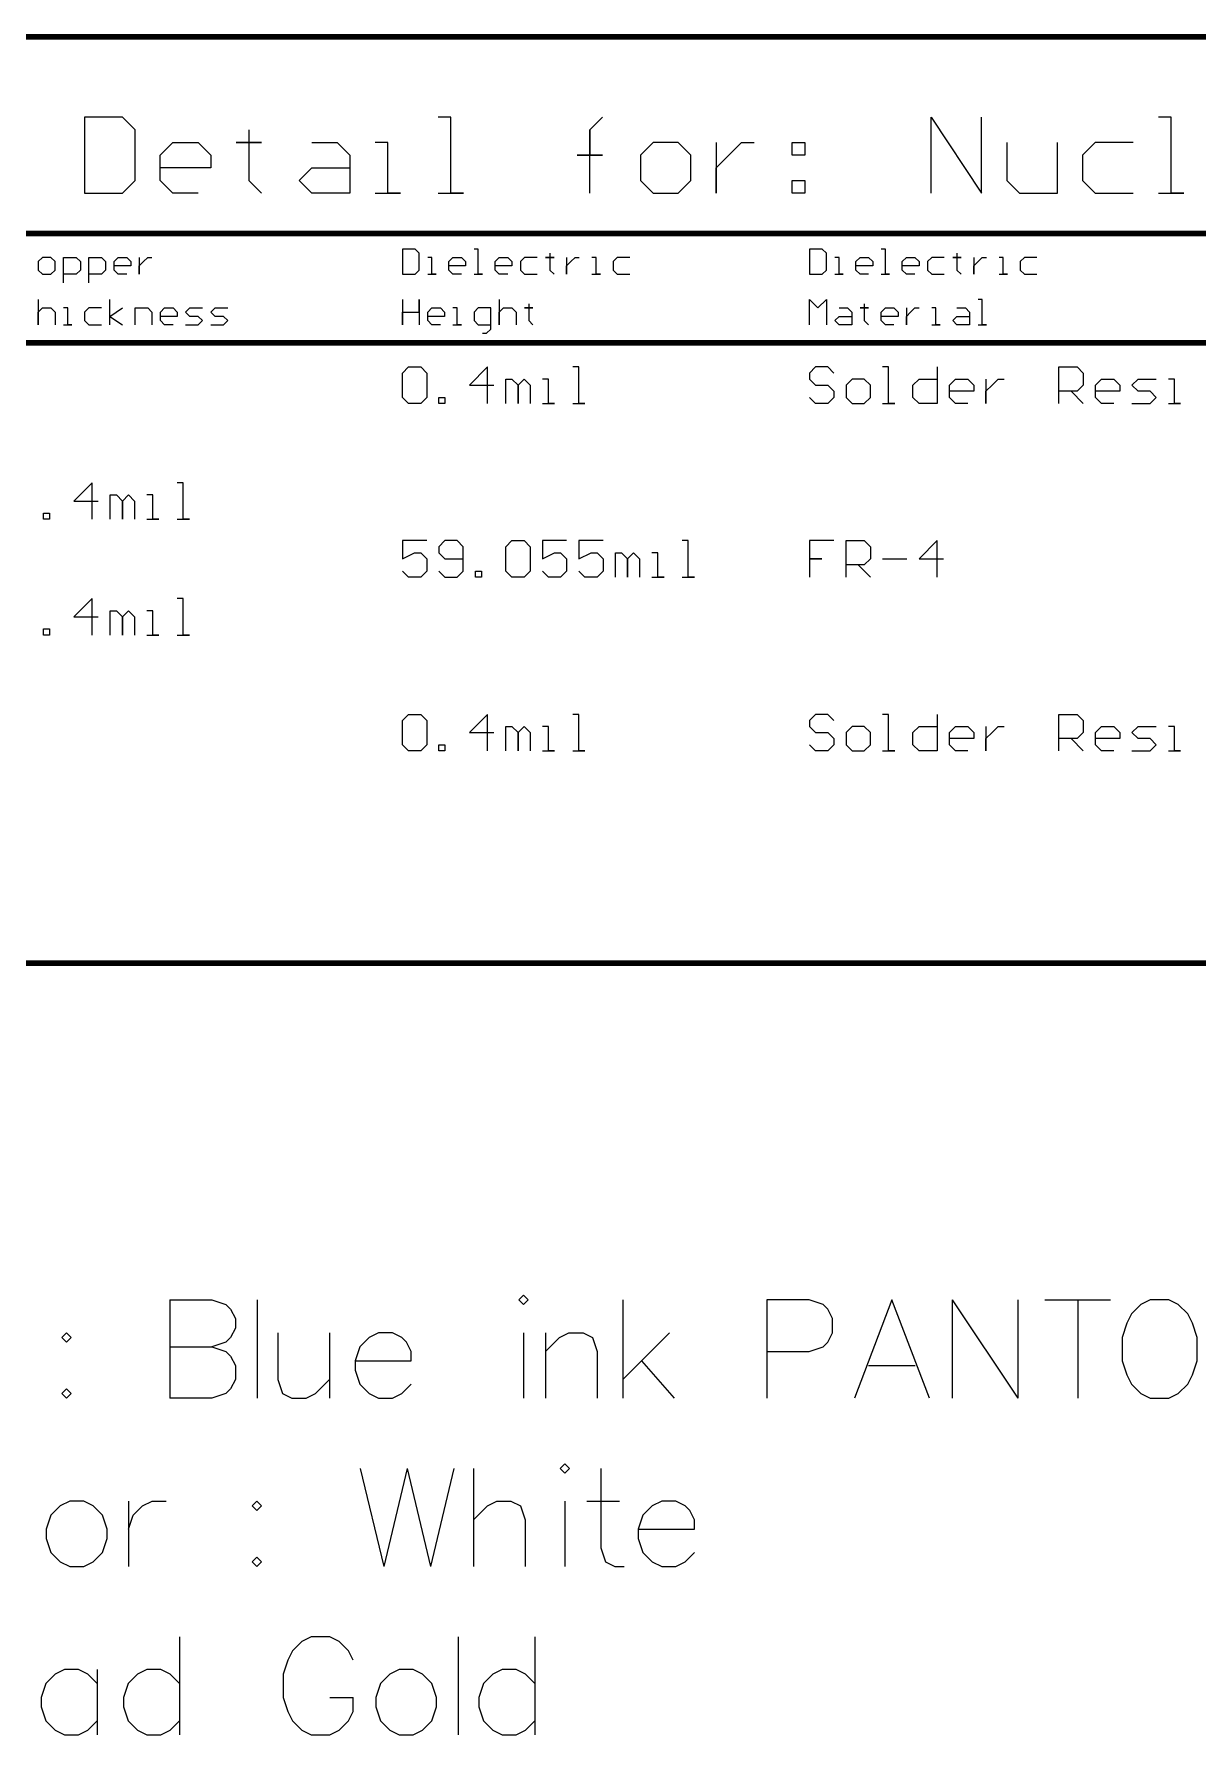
# Model space of a CAD drawing. Header units: millimetres. Extents: x 2.26 to 6.57, y 1.2 to 4.64.
# Drawn here: x 5.721 to 6.135, y 1.433 to 2.039 of the extents above; entities that cross this region are included whole.
import ezdxf

# ---------------------------------------------------------------- set-up
doc = ezdxf.new("R2010")
doc.units = ezdxf.units.MM
doc.header["$MEASUREMENT"] = 0
doc.layers.add('DrillDrawing', color=1, linetype='Continuous')

msp = doc.modelspace()

# ---------------------------------------------------------------- linework, layer by layer
at = {"layer": 'DrillDrawing'}
for p, q in [((5.73864, 2.00949), (5.73864, 1.9825)), ((5.75213, 2.00949), (5.73864, 2.00949)), ((5.75663, 2.00499), (5.75213, 2.00949)), ((5.8691, 2.00949), (5.8646, 2.00949)), ((5.8691, 1.9825), (5.8691, 2.00949)), ((5.91858, 2.00499), (5.92308, 2.00949)), ((6.04004, 1.9825), (6.04004, 2.00949)), ((6.04004, 2.00949), (6.05804, 1.9825)), ((6.05804, 1.9825), (6.05804, 2.00949)), ((6.12551, 2.00949), (6.12102, 2.00949)), ((6.12551, 1.9825), (6.12551, 2.00949)), ((5.75663, 1.987), (5.75663, 2.00499)), ((5.76563, 1.996), (5.77013, 2.00049)), ((5.77013, 2.00049), (5.77913, 2.00049)), ((5.77913, 2.00049), (5.78362, 1.996)), ((5.79712, 2.00049), (5.79262, 2.00049)), ((5.79262, 2.00049), (5.80162, 2.00049)), ((5.79712, 2.00499), (5.79712, 2.00049)), ((5.80162, 2.00049), (5.79712, 2.00049)), ((5.79712, 2.00049), (5.79712, 1.987)), ((5.81961, 2.00049), (5.82861, 2.00049)), ((5.82861, 2.00049), (5.83311, 1.996)), ((5.8466, 2.00049), (5.84211, 2.00049)), ((5.8466, 1.9825), (5.8466, 2.00049)), ((5.91858, 1.9825), (5.91858, 2.00499)), ((5.91858, 2.00499), (5.91858, 1.996)), ((5.91858, 1.996), (5.91858, 2.00499)), ((5.94107, 2.00049), (5.93657, 1.996)), ((5.95007, 2.00049), (5.94107, 2.00049)), ((5.95457, 1.996), (5.95007, 2.00049)), ((5.96357, 2.00049), (5.96357, 1.9825)), ((5.96806, 1.996), (5.97256, 2.00049)), ((5.97256, 2.00049), (5.97706, 2.00049)), ((5.99056, 2.00049), (5.99506, 2.00049)), ((5.99056, 1.996), (5.99056, 2.00049)), ((5.99506, 2.00049), (5.99506, 1.996)), ((6.06703, 2.00049), (6.06703, 1.987)), ((6.08503, 1.9825), (6.08503, 2.00049)), ((6.09852, 2.00049), (6.09402, 1.996)), ((6.11202, 2.00049), (6.09852, 2.00049)), ((5.76563, 1.987), (5.76563, 1.996)), ((5.78362, 1.996), (5.78362, 1.9915)), ((5.83311, 1.996), (5.83311, 1.9825)), ((5.91858, 1.996), (5.91408, 1.996)), ((5.91408, 1.996), (5.92308, 1.996)), ((5.92308, 1.996), (5.91858, 1.996)), ((5.93657, 1.996), (5.93657, 1.987)), ((5.95457, 1.987), (5.95457, 1.996)), ((5.96357, 1.9915), (5.96806, 1.996)), ((5.99506, 1.996), (5.99056, 1.996)), ((6.09402, 1.996), (6.09402, 1.987)), ((5.78362, 1.9915), (5.76563, 1.9915)), ((5.81511, 1.987), (5.81961, 1.9915)), ((5.81961, 1.9915), (5.83311, 1.9915)), ((5.96357, 1.9825), (5.96357, 1.9915)), ((5.73864, 1.9825), (5.75213, 1.9825)), ((5.75213, 1.9825), (5.75663, 1.987)), ((5.77013, 1.9825), (5.76563, 1.987)), ((5.77913, 1.9825), (5.77013, 1.9825)), ((5.79712, 1.987), (5.80162, 1.9825)), ((5.81961, 1.9825), (5.81511, 1.987)), ((5.83311, 1.9825), (5.81961, 1.9825)), ((5.84211, 1.9825), (5.8511, 1.9825)), ((5.8511, 1.9825), (5.8466, 1.9825)), ((5.8646, 1.9825), (5.87359, 1.9825)), ((5.87359, 1.9825), (5.8691, 1.9825)), ((5.93657, 1.987), (5.94107, 1.9825)), ((5.94107, 1.9825), (5.95007, 1.9825)), ((5.95007, 1.9825), (5.95457, 1.987)), ((5.99056, 1.987), (5.99506, 1.987)), ((5.99056, 1.9825), (5.99056, 1.987)), ((5.99506, 1.9825), (5.99056, 1.9825)), ((5.99506, 1.987), (5.99506, 1.9825)), ((6.06703, 1.987), (6.07153, 1.9825)), ((6.07153, 1.9825), (6.08503, 1.9825)), ((6.09402, 1.987), (6.09852, 1.9825)), ((6.09852, 1.9825), (6.11202, 1.9825)), ((6.12102, 1.9825), (6.13001, 1.9825)), ((6.13001, 1.9825), (6.12551, 1.9825)), ((5.72366, 1.95955), (5.72216, 1.95805)), ((5.72216, 1.95805), (5.72216, 1.95505)), ((5.72666, 1.95955), (5.72366, 1.95955)), ((5.72816, 1.95805), (5.72666, 1.95955)), ((5.72816, 1.95505), (5.72816, 1.95805)), ((5.73116, 1.95055), (5.73116, 1.95955)), ((5.73116, 1.95955), (5.73566, 1.95955)), ((5.73566, 1.95955), (5.73716, 1.95805)), ((5.73716, 1.95805), (5.73716, 1.95505)), ((5.74016, 1.95055), (5.74016, 1.95955)), ((5.74016, 1.95955), (5.74466, 1.95955)), ((5.74466, 1.95955), (5.74616, 1.95805)), ((5.74616, 1.95805), (5.74616, 1.95505)), ((5.74915, 1.95805), (5.75065, 1.95955)), ((5.74915, 1.95505), (5.74915, 1.95805)), ((5.75065, 1.95955), (5.75365, 1.95955)), ((5.75365, 1.95955), (5.75515, 1.95805)), ((5.75515, 1.95805), (5.75515, 1.95655)), ((5.75815, 1.95955), (5.75815, 1.95355)), ((5.75815, 1.95655), (5.75965, 1.95805)), ((5.75965, 1.95805), (5.76115, 1.95955)), ((5.76115, 1.95955), (5.76265, 1.95955)), ((5.85183, 1.96255), (5.85183, 1.95355)), ((5.85633, 1.96255), (5.85183, 1.96255)), ((5.85783, 1.96105), (5.85633, 1.96255)), ((5.85783, 1.95505), (5.85783, 1.96105)), ((5.86233, 1.95955), (5.86083, 1.95955)), ((5.86233, 1.95355), (5.86233, 1.95955)), ((5.86833, 1.95805), (5.86983, 1.95955)), ((5.86833, 1.95505), (5.86833, 1.95805)), ((5.86983, 1.95955), (5.87283, 1.95955)), ((5.87283, 1.95955), (5.87432, 1.95805)), ((5.87432, 1.95805), (5.87432, 1.95655)), ((5.87882, 1.96255), (5.87732, 1.96255)), ((5.87882, 1.95355), (5.87882, 1.96255)), ((5.88482, 1.95805), (5.88632, 1.95955)), ((5.88482, 1.95505), (5.88482, 1.95805)), ((5.88632, 1.95955), (5.88932, 1.95955)), ((5.88932, 1.95955), (5.89082, 1.95805)), ((5.89082, 1.95805), (5.89082, 1.95655)), ((5.89532, 1.95955), (5.89382, 1.95805)), ((5.89382, 1.95805), (5.89382, 1.95505)), ((5.89982, 1.95955), (5.89532, 1.95955)), ((5.90432, 1.95955), (5.90282, 1.95955)), ((5.90282, 1.95955), (5.90581, 1.95955)), ((5.90432, 1.96105), (5.90432, 1.95955)), ((5.90581, 1.95955), (5.90432, 1.95955)), ((5.90432, 1.95955), (5.90432, 1.95505)), ((5.91031, 1.95955), (5.91031, 1.95355)), ((5.91031, 1.95655), (5.91181, 1.95805)), ((5.91181, 1.95805), (5.91331, 1.95955)), ((5.91331, 1.95955), (5.91481, 1.95955)), ((5.92081, 1.95955), (5.91931, 1.95955)), ((5.92081, 1.95355), (5.92081, 1.95955)), ((5.92831, 1.95955), (5.92681, 1.95805)), ((5.92681, 1.95805), (5.92681, 1.95505)), ((5.93281, 1.95955), (5.92831, 1.95955)), ((5.9968, 1.96255), (5.9968, 1.95355)), ((6.00129, 1.96255), (5.9968, 1.96255)), ((6.00279, 1.96105), (6.00129, 1.96255)), ((6.00279, 1.95505), (6.00279, 1.96105)), ((6.00729, 1.95955), (6.00579, 1.95955)), ((6.00729, 1.95355), (6.00729, 1.95955)), ((6.01329, 1.95805), (6.01479, 1.95955)), ((6.01329, 1.95505), (6.01329, 1.95805)), ((6.01479, 1.95955), (6.01779, 1.95955)), ((6.01779, 1.95955), (6.01929, 1.95805)), ((6.01929, 1.95805), (6.01929, 1.95655)), ((6.02379, 1.96255), (6.02229, 1.96255)), ((6.02379, 1.95355), (6.02379, 1.96255)), ((6.02979, 1.95805), (6.03128, 1.95955)), ((6.02979, 1.95505), (6.02979, 1.95805)), ((6.03128, 1.95955), (6.03428, 1.95955)), ((6.03428, 1.95955), (6.03578, 1.95805)), ((6.03578, 1.95805), (6.03578, 1.95655)), ((6.04028, 1.95955), (6.03878, 1.95805)), ((6.03878, 1.95805), (6.03878, 1.95505)), ((6.04478, 1.95955), (6.04028, 1.95955)), ((6.04928, 1.95955), (6.04778, 1.95955)), ((6.04778, 1.95955), (6.05078, 1.95955)), ((6.04928, 1.96105), (6.04928, 1.95955)), ((6.05078, 1.95955), (6.04928, 1.95955)), ((6.04928, 1.95955), (6.04928, 1.95505)), ((6.05528, 1.95955), (6.05528, 1.95355)), ((6.05528, 1.95655), (6.05678, 1.95805)), ((6.05678, 1.95805), (6.05828, 1.95955)), ((6.05828, 1.95955), (6.05978, 1.95955)), ((6.06577, 1.95955), (6.06427, 1.95955)), ((6.06577, 1.95355), (6.06577, 1.95955)), ((6.07327, 1.95955), (6.07177, 1.95805)), ((6.07177, 1.95805), (6.07177, 1.95505)), ((6.07777, 1.95955), (6.07327, 1.95955)), ((5.72216, 1.95505), (5.72366, 1.95355)), ((5.72366, 1.95355), (5.72666, 1.95355)), ((5.72666, 1.95355), (5.72816, 1.95505)), ((5.73566, 1.95355), (5.73116, 1.95355)), ((5.73716, 1.95505), (5.73566, 1.95355)), ((5.74466, 1.95355), (5.74016, 1.95355)), ((5.74616, 1.95505), (5.74466, 1.95355)), ((5.75515, 1.95655), (5.74915, 1.95655)), ((5.75065, 1.95355), (5.74915, 1.95505)), ((5.75365, 1.95355), (5.75065, 1.95355)), ((5.75815, 1.95355), (5.75815, 1.95655)), ((5.85183, 1.95355), (5.85633, 1.95355)), ((5.85633, 1.95355), (5.85783, 1.95505)), ((5.86083, 1.95355), (5.86383, 1.95355)), ((5.86383, 1.95355), (5.86233, 1.95355)), ((5.87432, 1.95655), (5.86833, 1.95655)), ((5.86983, 1.95355), (5.86833, 1.95505)), ((5.87283, 1.95355), (5.86983, 1.95355)), ((5.87732, 1.95355), (5.88032, 1.95355)), ((5.88032, 1.95355), (5.87882, 1.95355)), ((5.89082, 1.95655), (5.88482, 1.95655)), ((5.88632, 1.95355), (5.88482, 1.95505)), ((5.88932, 1.95355), (5.88632, 1.95355)), ((5.89382, 1.95505), (5.89532, 1.95355)), ((5.89532, 1.95355), (5.89982, 1.95355)), ((5.90432, 1.95505), (5.90581, 1.95355)), ((5.91031, 1.95355), (5.91031, 1.95655)), ((5.91931, 1.95355), (5.92231, 1.95355)), ((5.92231, 1.95355), (5.92081, 1.95355)), ((5.92681, 1.95505), (5.92831, 1.95355)), ((5.92831, 1.95355), (5.93281, 1.95355)), ((5.9968, 1.95355), (6.00129, 1.95355)), ((6.00129, 1.95355), (6.00279, 1.95505)), ((6.00579, 1.95355), (6.00879, 1.95355)), ((6.00879, 1.95355), (6.00729, 1.95355)), ((6.01929, 1.95655), (6.01329, 1.95655)), ((6.01479, 1.95355), (6.01329, 1.95505)), ((6.01779, 1.95355), (6.01479, 1.95355)), ((6.02229, 1.95355), (6.02529, 1.95355)), ((6.02529, 1.95355), (6.02379, 1.95355)), ((6.03578, 1.95655), (6.02979, 1.95655)), ((6.03128, 1.95355), (6.02979, 1.95505)), ((6.03428, 1.95355), (6.03128, 1.95355)), ((6.03878, 1.95505), (6.04028, 1.95355)), ((6.04028, 1.95355), (6.04478, 1.95355)), ((6.04928, 1.95505), (6.05078, 1.95355)), ((6.05528, 1.95355), (6.05528, 1.95655)), ((6.06427, 1.95355), (6.06727, 1.95355)), ((6.06727, 1.95355), (6.06577, 1.95355)), ((6.07177, 1.95505), (6.07327, 1.95355)), ((6.07327, 1.95355), (6.07777, 1.95355)), ((5.72216, 1.94455), (5.72216, 1.93555)), ((5.72216, 1.94005), (5.72366, 1.94155)), ((5.72216, 1.93555), (5.72216, 1.94005)), ((5.72366, 1.94155), (5.72666, 1.94155)), ((5.72666, 1.94155), (5.72816, 1.94005)), ((5.72816, 1.94005), (5.72816, 1.93555)), ((5.73266, 1.94155), (5.73116, 1.94155)), ((5.73266, 1.93555), (5.73266, 1.94155)), ((5.74016, 1.94155), (5.73866, 1.94005)), ((5.73866, 1.94005), (5.73866, 1.93705)), ((5.74466, 1.94155), (5.74016, 1.94155)), ((5.74766, 1.93555), (5.74766, 1.94455)), ((5.74766, 1.93855), (5.75215, 1.94155)), ((5.75665, 1.93555), (5.75665, 1.94155)), ((5.75665, 1.94155), (5.76115, 1.94155)), ((5.76115, 1.94155), (5.76265, 1.94005)), ((5.76265, 1.94005), (5.76265, 1.93555)), ((5.76565, 1.94005), (5.76715, 1.94155)), ((5.76565, 1.93705), (5.76565, 1.94005)), ((5.76715, 1.94155), (5.77015, 1.94155)), ((5.77015, 1.94155), (5.77165, 1.94005)), ((5.77165, 1.94005), (5.77165, 1.93855)), ((5.77465, 1.94005), (5.77615, 1.94155)), ((5.77615, 1.93855), (5.77465, 1.94005)), ((5.77615, 1.94155), (5.78064, 1.94155)), ((5.78364, 1.94005), (5.78514, 1.94155)), ((5.78514, 1.93855), (5.78364, 1.94005)), ((5.78514, 1.94155), (5.78964, 1.94155)), ((5.85183, 1.94455), (5.85183, 1.93555)), ((5.85183, 1.93555), (5.85183, 1.94005)), ((5.85183, 1.94005), (5.85783, 1.94005)), ((5.85783, 1.94005), (5.85783, 1.94455)), ((5.85783, 1.94455), (5.85783, 1.93555)), ((5.86083, 1.94005), (5.86233, 1.94155)), ((5.86083, 1.93705), (5.86083, 1.94005)), ((5.86233, 1.94155), (5.86533, 1.94155)), ((5.86533, 1.94155), (5.86683, 1.94005)), ((5.86683, 1.94005), (5.86683, 1.93855)), ((5.87133, 1.94155), (5.86983, 1.94155)), ((5.87133, 1.93555), (5.87133, 1.94155)), ((5.87882, 1.94155), (5.87732, 1.94005)), ((5.87732, 1.94005), (5.87732, 1.93705)), ((5.88332, 1.94155), (5.87882, 1.94155)), ((5.88332, 1.93405), (5.88332, 1.94155)), ((5.88632, 1.94455), (5.88632, 1.93555)), ((5.88632, 1.94005), (5.88782, 1.94155)), ((5.88632, 1.93555), (5.88632, 1.94005)), ((5.88782, 1.94155), (5.89082, 1.94155)), ((5.89082, 1.94155), (5.89232, 1.94005)), ((5.89232, 1.94005), (5.89232, 1.93555)), ((5.89682, 1.94155), (5.89532, 1.94155)), ((5.89532, 1.94155), (5.89832, 1.94155)), ((5.89682, 1.94305), (5.89682, 1.94155)), ((5.89832, 1.94155), (5.89682, 1.94155)), ((5.89682, 1.94155), (5.89682, 1.93705)), ((5.9968, 1.93555), (5.9968, 1.94455)), ((5.9968, 1.94455), (5.99979, 1.94155)), ((5.99979, 1.94155), (6.00279, 1.94455)), ((6.00279, 1.94455), (6.00279, 1.93555)), ((6.00729, 1.94155), (6.01029, 1.94155)), ((6.01029, 1.94155), (6.01179, 1.94005)), ((6.01179, 1.94005), (6.01179, 1.93555)), ((6.01629, 1.94155), (6.01479, 1.94155)), ((6.01479, 1.94155), (6.01779, 1.94155)), ((6.01629, 1.94305), (6.01629, 1.94155)), ((6.01779, 1.94155), (6.01629, 1.94155)), ((6.01629, 1.94155), (6.01629, 1.93705)), ((6.02229, 1.94005), (6.02379, 1.94155)), ((6.02229, 1.93705), (6.02229, 1.94005)), ((6.02379, 1.94155), (6.02679, 1.94155)), ((6.02679, 1.94155), (6.02829, 1.94005)), ((6.02829, 1.94005), (6.02829, 1.93855)), ((6.03128, 1.94155), (6.03128, 1.93555)), ((6.03128, 1.93855), (6.03278, 1.94005)), ((6.03278, 1.94005), (6.03428, 1.94155)), ((6.03428, 1.94155), (6.03578, 1.94155)), ((6.04178, 1.94155), (6.04028, 1.94155)), ((6.04178, 1.93555), (6.04178, 1.94155)), ((6.04928, 1.94155), (6.05228, 1.94155)), ((6.05228, 1.94155), (6.05378, 1.94005)), ((6.05378, 1.94005), (6.05378, 1.93555)), ((6.05828, 1.94455), (6.05678, 1.94455)), ((6.05828, 1.93555), (6.05828, 1.94455)), ((5.73116, 1.93555), (5.73416, 1.93555)), ((5.73416, 1.93555), (5.73266, 1.93555)), ((5.73866, 1.93705), (5.74016, 1.93555)), ((5.74016, 1.93555), (5.74466, 1.93555)), ((5.74766, 1.93855), (5.75215, 1.93555)), ((5.77165, 1.93855), (5.76565, 1.93855)), ((5.76715, 1.93555), (5.76565, 1.93705)), ((5.77015, 1.93555), (5.76715, 1.93555)), ((5.77465, 1.93555), (5.77915, 1.93555)), ((5.77915, 1.93855), (5.77615, 1.93855)), ((5.78064, 1.93705), (5.77915, 1.93855)), ((5.77915, 1.93555), (5.78064, 1.93705)), ((5.78364, 1.93555), (5.78814, 1.93555)), ((5.78814, 1.93855), (5.78514, 1.93855)), ((5.78964, 1.93705), (5.78814, 1.93855)), ((5.78814, 1.93555), (5.78964, 1.93705)), ((5.86683, 1.93855), (5.86083, 1.93855)), ((5.86233, 1.93555), (5.86083, 1.93705)), ((5.86533, 1.93555), (5.86233, 1.93555)), ((5.86983, 1.93555), (5.87283, 1.93555)), ((5.87283, 1.93555), (5.87133, 1.93555)), ((5.87732, 1.93705), (5.87882, 1.93555)), ((5.87882, 1.93555), (5.88332, 1.93555)), ((5.88182, 1.93255), (5.88332, 1.93405)), ((5.89682, 1.93705), (5.89832, 1.93555)), ((6.00579, 1.93705), (6.00729, 1.93855)), ((6.00729, 1.93555), (6.00579, 1.93705)), ((6.00729, 1.93855), (6.01179, 1.93855)), ((6.01179, 1.93555), (6.00729, 1.93555)), ((6.01629, 1.93705), (6.01779, 1.93555)), ((6.02829, 1.93855), (6.02229, 1.93855)), ((6.02379, 1.93555), (6.02229, 1.93705)), ((6.02679, 1.93555), (6.02379, 1.93555)), ((6.03128, 1.93555), (6.03128, 1.93855)), ((6.04028, 1.93555), (6.04328, 1.93555)), ((6.04328, 1.93555), (6.04178, 1.93555)), ((6.04778, 1.93705), (6.04928, 1.93855)), ((6.04928, 1.93555), (6.04778, 1.93705)), ((6.04928, 1.93855), (6.05378, 1.93855)), ((6.05378, 1.93555), (6.04928, 1.93555)), ((6.05678, 1.93555), (6.05978, 1.93555)), ((6.05978, 1.93555), (6.05828, 1.93555)), ((5.88032, 1.93255), (5.88182, 1.93255)), ((5.85183, 1.91835), (5.854, 1.92052)), ((5.85183, 1.90969), (5.85183, 1.91835)), ((5.854, 1.92052), (5.85833, 1.92052)), ((5.85833, 1.92052), (5.8605, 1.91835)), ((5.8605, 1.91835), (5.8605, 1.90969)), ((5.88216, 1.92052), (5.87566, 1.91402)), ((5.88216, 1.90752), (5.88216, 1.92052)), ((5.88865, 1.90752), (5.88865, 1.91619)), ((5.88865, 1.91619), (5.89082, 1.91619)), ((5.89082, 1.91619), (5.89299, 1.91402)), ((5.89299, 1.91402), (5.89515, 1.91619)), ((5.89515, 1.91619), (5.89732, 1.91402)), ((5.90382, 1.91619), (5.90165, 1.91619)), ((5.90382, 1.90752), (5.90382, 1.91619)), ((5.91465, 1.92052), (5.91248, 1.92052)), ((5.91465, 1.90752), (5.91465, 1.92052)), ((5.99896, 1.92052), (5.9968, 1.91835)), ((5.9968, 1.91835), (5.9968, 1.91619)), ((5.9968, 1.91619), (5.99896, 1.91402)), ((6.00329, 1.92052), (5.99896, 1.92052)), ((6.00546, 1.91835), (6.00329, 1.92052)), ((6.01196, 1.91619), (6.00979, 1.91402)), ((6.01629, 1.91619), (6.01196, 1.91619)), ((6.01846, 1.91402), (6.01629, 1.91619)), ((6.02495, 1.92052), (6.02279, 1.92052)), ((6.02495, 1.90752), (6.02495, 1.92052)), ((6.03362, 1.91402), (6.03578, 1.91619)), ((6.03578, 1.91619), (6.04228, 1.91619)), ((6.04228, 1.92052), (6.04228, 1.90752)), ((6.04661, 1.91402), (6.04878, 1.91619)), ((6.04878, 1.91619), (6.05311, 1.91619)), ((6.05311, 1.91619), (6.05528, 1.91402)), ((6.05961, 1.91619), (6.05961, 1.90752)), ((6.06177, 1.91402), (6.06394, 1.91619)), ((6.06394, 1.91619), (6.06611, 1.91619)), ((6.0856, 1.90752), (6.0856, 1.92052)), ((6.0856, 1.92052), (6.0921, 1.92052)), ((6.0921, 1.92052), (6.09426, 1.91835)), ((6.09426, 1.91835), (6.09426, 1.91402)), ((6.0986, 1.91402), (6.10076, 1.91619)), ((6.10076, 1.91619), (6.10509, 1.91619)), ((6.10509, 1.91619), (6.10726, 1.91402)), ((6.11159, 1.91402), (6.11376, 1.91619)), ((6.11376, 1.91619), (6.12026, 1.91619)), ((6.12675, 1.91619), (6.12459, 1.91619)), ((6.12675, 1.90752), (6.12675, 1.91619)), ((5.854, 1.90752), (5.85183, 1.90969)), ((5.8605, 1.90969), (5.85833, 1.90752)), ((5.86483, 1.90752), (5.86483, 1.90969)), ((5.86483, 1.90969), (5.86699, 1.90969)), ((5.86699, 1.90969), (5.86699, 1.90752)), ((5.87566, 1.91402), (5.88432, 1.91402)), ((5.89299, 1.91402), (5.89299, 1.90752)), ((5.89299, 1.90752), (5.89299, 1.91402)), ((5.89732, 1.91402), (5.89732, 1.90752)), ((5.99896, 1.90752), (5.9968, 1.90969)), ((5.99896, 1.91402), (6.00329, 1.91402)), ((6.00329, 1.91402), (6.00546, 1.91186)), ((6.00546, 1.90969), (6.00329, 1.90752)), ((6.00546, 1.91186), (6.00546, 1.90969)), ((6.00979, 1.91402), (6.00979, 1.90969)), ((6.00979, 1.90969), (6.01196, 1.90752)), ((6.01629, 1.90752), (6.01846, 1.90969)), ((6.01846, 1.90969), (6.01846, 1.91402)), ((6.03362, 1.90969), (6.03362, 1.91402)), ((6.03578, 1.90752), (6.03362, 1.90969)), ((6.04661, 1.90969), (6.04661, 1.91402)), ((6.05528, 1.91186), (6.04661, 1.91186)), ((6.04878, 1.90752), (6.04661, 1.90969)), ((6.05528, 1.91402), (6.05528, 1.91186)), ((6.05961, 1.91186), (6.06177, 1.91402)), ((6.05961, 1.90752), (6.05961, 1.91186)), ((6.0921, 1.91186), (6.0856, 1.91186)), ((6.08993, 1.91186), (6.09426, 1.90752)), ((6.09426, 1.91402), (6.0921, 1.91186)), ((6.0986, 1.90969), (6.0986, 1.91402)), ((6.10726, 1.91186), (6.0986, 1.91186)), ((6.10076, 1.90752), (6.0986, 1.90969)), ((6.10726, 1.91402), (6.10726, 1.91186)), ((6.11376, 1.91186), (6.11159, 1.91402)), ((6.11809, 1.91186), (6.11376, 1.91186)), ((6.12026, 1.90969), (6.11809, 1.91186)), ((6.11809, 1.90752), (6.12026, 1.90969)), ((5.85833, 1.90752), (5.854, 1.90752)), ((5.86699, 1.90752), (5.86483, 1.90752)), ((5.90165, 1.90752), (5.90598, 1.90752)), ((5.90598, 1.90752), (5.90382, 1.90752)), ((5.91248, 1.90752), (5.91681, 1.90752)), ((5.91681, 1.90752), (5.91465, 1.90752)), ((6.00329, 1.90752), (5.99896, 1.90752)), ((6.01196, 1.90752), (6.01629, 1.90752)), ((6.02279, 1.90752), (6.02712, 1.90752)), ((6.02712, 1.90752), (6.02495, 1.90752)), ((6.04228, 1.90752), (6.03578, 1.90752)), ((6.05311, 1.90752), (6.04878, 1.90752)), ((6.10509, 1.90752), (6.10076, 1.90752)), ((6.11159, 1.90752), (6.11809, 1.90752)), ((6.12459, 1.90752), (6.12892, 1.90752)), ((6.12892, 1.90752), (6.12675, 1.90752)), ((5.74132, 1.87927), (5.73483, 1.87277)), ((5.74132, 1.86627), (5.74132, 1.87927)), ((5.77381, 1.87927), (5.77165, 1.87927)), ((5.77381, 1.86627), (5.77381, 1.87927)), ((5.73483, 1.87277), (5.74349, 1.87277)), ((5.74782, 1.86627), (5.74782, 1.87494)), ((5.74782, 1.87494), (5.74999, 1.87494)), ((5.74999, 1.87494), (5.75215, 1.87277)), ((5.75215, 1.87277), (5.75432, 1.87494)), ((5.75215, 1.87277), (5.75215, 1.86627)), ((5.75215, 1.86627), (5.75215, 1.87277)), ((5.75432, 1.87494), (5.75649, 1.87277)), ((5.75649, 1.87277), (5.75649, 1.86627)), ((5.76298, 1.87494), (5.76082, 1.87494)), ((5.76298, 1.86627), (5.76298, 1.87494)), ((5.724, 1.86627), (5.724, 1.86844)), ((5.724, 1.86844), (5.72616, 1.86844)), ((5.72616, 1.86844), (5.72616, 1.86627)), ((5.72616, 1.86627), (5.724, 1.86627)), ((5.76082, 1.86627), (5.76515, 1.86627)), ((5.76515, 1.86627), (5.76298, 1.86627)), ((5.77165, 1.86627), (5.77598, 1.86627)), ((5.77598, 1.86627), (5.77381, 1.86627)), ((5.8605, 1.85865), (5.85183, 1.85865)), ((5.85183, 1.85865), (5.85183, 1.85215)), ((5.86699, 1.85865), (5.86483, 1.85648)), ((5.86483, 1.85648), (5.86483, 1.85431)), ((5.87133, 1.85865), (5.86699, 1.85865)), ((5.87349, 1.85648), (5.87133, 1.85865)), ((5.87349, 1.84782), (5.87349, 1.85648)), ((5.88865, 1.85648), (5.89082, 1.85865)), ((5.88865, 1.84782), (5.88865, 1.85648)), ((5.89082, 1.85865), (5.89515, 1.85865)), ((5.89515, 1.85865), (5.89732, 1.85648)), ((5.89732, 1.85648), (5.89732, 1.84782)), ((5.91031, 1.85865), (5.90165, 1.85865)), ((5.90165, 1.85865), (5.90165, 1.85215)), ((5.92331, 1.85865), (5.91465, 1.85865)), ((5.91465, 1.85865), (5.91465, 1.85215)), ((5.95363, 1.85865), (5.95147, 1.85865)), ((5.95363, 1.84565), (5.95363, 1.85865)), ((6.00546, 1.85865), (5.9968, 1.85865)), ((5.9968, 1.85865), (5.9968, 1.85215)), ((6.00979, 1.84565), (6.00979, 1.85865)), ((6.00979, 1.85865), (6.01629, 1.85865)), ((6.01629, 1.85865), (6.01846, 1.85648)), ((6.01846, 1.85648), (6.01846, 1.85215)), ((6.04228, 1.85865), (6.03578, 1.85215)), ((6.04228, 1.84565), (6.04228, 1.85865)), ((5.85183, 1.85215), (5.85616, 1.85431)), ((5.85616, 1.85431), (5.85833, 1.85431)), ((5.85833, 1.85431), (5.8605, 1.85215)), ((5.8605, 1.85215), (5.8605, 1.84782)), ((5.86483, 1.85431), (5.86699, 1.85215)), ((5.86699, 1.85215), (5.87349, 1.85215)), ((5.90165, 1.85215), (5.90598, 1.85431)), ((5.90598, 1.85431), (5.90815, 1.85431)), ((5.90815, 1.85431), (5.91031, 1.85215)), ((5.91031, 1.85215), (5.91031, 1.84782)), ((5.91465, 1.85215), (5.91898, 1.85431)), ((5.91898, 1.85431), (5.92114, 1.85431)), ((5.92114, 1.85431), (5.92331, 1.85215)), ((5.92331, 1.85215), (5.92331, 1.84782)), ((5.92764, 1.84565), (5.92764, 1.85431)), ((5.92764, 1.85431), (5.92981, 1.85431)), ((5.92981, 1.85431), (5.93197, 1.85215)), ((5.93197, 1.85215), (5.93414, 1.85431)), ((5.93197, 1.85215), (5.93197, 1.84565)), ((5.93197, 1.84565), (5.93197, 1.85215)), ((5.93414, 1.85431), (5.9363, 1.85215)), ((5.9363, 1.85215), (5.9363, 1.84565)), ((5.9428, 1.85431), (5.94064, 1.85431)), ((5.9428, 1.84565), (5.9428, 1.85431)), ((5.9968, 1.85215), (6.00113, 1.85215)), ((6.00113, 1.85215), (5.9968, 1.85215)), ((5.9968, 1.85215), (5.9968, 1.84565)), ((6.01629, 1.84998), (6.00979, 1.84998)), ((6.01412, 1.84998), (6.01846, 1.84565)), ((6.01846, 1.85215), (6.01629, 1.84998)), ((6.02279, 1.85215), (6.03145, 1.85215)), ((6.03578, 1.85215), (6.04445, 1.85215)), ((5.854, 1.84565), (5.85183, 1.84782)), ((5.85833, 1.84565), (5.854, 1.84565)), ((5.8605, 1.84782), (5.85833, 1.84565)), ((5.86483, 1.84782), (5.86699, 1.84565)), ((5.86699, 1.84565), (5.87133, 1.84565)), ((5.87133, 1.84565), (5.87349, 1.84782)), ((5.87782, 1.84565), (5.87782, 1.84782)), ((5.87782, 1.84782), (5.87999, 1.84782)), ((5.87999, 1.84565), (5.87782, 1.84565)), ((5.87999, 1.84782), (5.87999, 1.84565)), ((5.89082, 1.84565), (5.88865, 1.84782)), ((5.89515, 1.84565), (5.89082, 1.84565)), ((5.89732, 1.84782), (5.89515, 1.84565)), ((5.90382, 1.84565), (5.90165, 1.84782)), ((5.90815, 1.84565), (5.90382, 1.84565)), ((5.91031, 1.84782), (5.90815, 1.84565)), ((5.91681, 1.84565), (5.91465, 1.84782)), ((5.92114, 1.84565), (5.91681, 1.84565)), ((5.92331, 1.84782), (5.92114, 1.84565)), ((5.94064, 1.84565), (5.94497, 1.84565)), ((5.94497, 1.84565), (5.9428, 1.84565)), ((5.95147, 1.84565), (5.9558, 1.84565)), ((5.9558, 1.84565), (5.95363, 1.84565)), ((5.74132, 1.83802), (5.73483, 1.83152)), ((5.74132, 1.82502), (5.74132, 1.83802)), ((5.77381, 1.83802), (5.77165, 1.83802)), ((5.77381, 1.82502), (5.77381, 1.83802)), ((5.73483, 1.83152), (5.74349, 1.83152)), ((5.74782, 1.82502), (5.74782, 1.83369)), ((5.74782, 1.83369), (5.74999, 1.83369)), ((5.74999, 1.83369), (5.75215, 1.83152)), ((5.75215, 1.83152), (5.75432, 1.83369)), ((5.75215, 1.83152), (5.75215, 1.82502)), ((5.75215, 1.82502), (5.75215, 1.83152)), ((5.75432, 1.83369), (5.75649, 1.83152)), ((5.75649, 1.83152), (5.75649, 1.82502)), ((5.76298, 1.83369), (5.76082, 1.83369)), ((5.76298, 1.82502), (5.76298, 1.83369)), ((5.724, 1.82502), (5.724, 1.82719)), ((5.724, 1.82719), (5.72616, 1.82719)), ((5.72616, 1.82502), (5.724, 1.82502)), ((5.72616, 1.82719), (5.72616, 1.82502)), ((5.76082, 1.82502), (5.76515, 1.82502)), ((5.76515, 1.82502), (5.76298, 1.82502)), ((5.77165, 1.82502), (5.77598, 1.82502)), ((5.77598, 1.82502), (5.77381, 1.82502)), ((5.85183, 1.7946), (5.854, 1.79677)), ((5.85183, 1.78594), (5.85183, 1.7946)), ((5.854, 1.79677), (5.85833, 1.79677)), ((5.85833, 1.79677), (5.8605, 1.7946)), ((5.8605, 1.7946), (5.8605, 1.78594)), ((5.88216, 1.79677), (5.87566, 1.79027)), ((5.88216, 1.78377), (5.88216, 1.79677)), ((5.91465, 1.79677), (5.91248, 1.79677)), ((5.91465, 1.78377), (5.91465, 1.79677)), ((5.99896, 1.79677), (5.9968, 1.7946)), ((5.9968, 1.7946), (5.9968, 1.79244)), ((6.00329, 1.79677), (5.99896, 1.79677)), ((6.00546, 1.7946), (6.00329, 1.79677)), ((6.02495, 1.79677), (6.02279, 1.79677)), ((6.02495, 1.78377), (6.02495, 1.79677)), ((6.04228, 1.79677), (6.04228, 1.78377)), ((6.0856, 1.78377), (6.0856, 1.79677)), ((6.0856, 1.79677), (6.0921, 1.79677)), ((6.0921, 1.79677), (6.09426, 1.7946)), ((6.09426, 1.7946), (6.09426, 1.79027)), ((5.87566, 1.79027), (5.88432, 1.79027)), ((5.88865, 1.78377), (5.88865, 1.79244)), ((5.88865, 1.79244), (5.89082, 1.79244)), ((5.89082, 1.79244), (5.89299, 1.79027)), ((5.89299, 1.79027), (5.89515, 1.79244)), ((5.89299, 1.79027), (5.89299, 1.78377)), ((5.89299, 1.78377), (5.89299, 1.79027)), ((5.89515, 1.79244), (5.89732, 1.79027)), ((5.89732, 1.79027), (5.89732, 1.78377)), ((5.90382, 1.79244), (5.90165, 1.79244)), ((5.90382, 1.78377), (5.90382, 1.79244)), ((5.9968, 1.79244), (5.99896, 1.79027)), ((5.99896, 1.79027), (6.00329, 1.79027)), ((6.00329, 1.79027), (6.00546, 1.78811)), ((6.00546, 1.78811), (6.00546, 1.78594)), ((6.01196, 1.79244), (6.00979, 1.79027)), ((6.00979, 1.79027), (6.00979, 1.78594)), ((6.01629, 1.79244), (6.01196, 1.79244)), ((6.01846, 1.79027), (6.01629, 1.79244)), ((6.01846, 1.78594), (6.01846, 1.79027)), ((6.03362, 1.79027), (6.03578, 1.79244)), ((6.03362, 1.78594), (6.03362, 1.79027)), ((6.03578, 1.79244), (6.04228, 1.79244)), ((6.04661, 1.79027), (6.04878, 1.79244)), ((6.04661, 1.78594), (6.04661, 1.79027)), ((6.05528, 1.78811), (6.04661, 1.78811)), ((6.04878, 1.79244), (6.05311, 1.79244)), ((6.05311, 1.79244), (6.05528, 1.79027)), ((6.05528, 1.79027), (6.05528, 1.78811)), ((6.05961, 1.79244), (6.05961, 1.78377)), ((6.05961, 1.78811), (6.06177, 1.79027)), ((6.05961, 1.78377), (6.05961, 1.78811)), ((6.06177, 1.79027), (6.06394, 1.79244)), ((6.06394, 1.79244), (6.06611, 1.79244)), ((6.0921, 1.78811), (6.0856, 1.78811)), ((6.08993, 1.78811), (6.09426, 1.78377)), ((6.09426, 1.79027), (6.0921, 1.78811)), ((6.0986, 1.79027), (6.10076, 1.79244)), ((6.0986, 1.78594), (6.0986, 1.79027)), ((6.10726, 1.78811), (6.0986, 1.78811)), ((6.10076, 1.79244), (6.10509, 1.79244)), ((6.10509, 1.79244), (6.10726, 1.79027)), ((6.10726, 1.79027), (6.10726, 1.78811)), ((6.11159, 1.79027), (6.11376, 1.79244)), ((6.11376, 1.78811), (6.11159, 1.79027)), ((6.11376, 1.79244), (6.12026, 1.79244)), ((6.11809, 1.78811), (6.11376, 1.78811)), ((6.12026, 1.78594), (6.11809, 1.78811)), ((6.12675, 1.79244), (6.12459, 1.79244)), ((6.12675, 1.78377), (6.12675, 1.79244)), ((5.854, 1.78377), (5.85183, 1.78594)), ((5.85833, 1.78377), (5.854, 1.78377)), ((5.8605, 1.78594), (5.85833, 1.78377)), ((5.86483, 1.78377), (5.86483, 1.78594)), ((5.86483, 1.78594), (5.86699, 1.78594)), ((5.86699, 1.78377), (5.86483, 1.78377)), ((5.86699, 1.78594), (5.86699, 1.78377)), ((5.90165, 1.78377), (5.90598, 1.78377)), ((5.90598, 1.78377), (5.90382, 1.78377)), ((5.91248, 1.78377), (5.91681, 1.78377)), ((5.91681, 1.78377), (5.91465, 1.78377)), ((5.99896, 1.78377), (5.9968, 1.78594)), ((6.00329, 1.78377), (5.99896, 1.78377)), ((6.00546, 1.78594), (6.00329, 1.78377)), ((6.00979, 1.78594), (6.01196, 1.78377)), ((6.01196, 1.78377), (6.01629, 1.78377)), ((6.01629, 1.78377), (6.01846, 1.78594)), ((6.02279, 1.78377), (6.02712, 1.78377)), ((6.02712, 1.78377), (6.02495, 1.78377)), ((6.03578, 1.78377), (6.03362, 1.78594)), ((6.04228, 1.78377), (6.03578, 1.78377)), ((6.04878, 1.78377), (6.04661, 1.78594)), ((6.05311, 1.78377), (6.04878, 1.78377)), ((6.10076, 1.78377), (6.0986, 1.78594)), ((6.10509, 1.78377), (6.10076, 1.78377)), ((6.11159, 1.78377), (6.11809, 1.78377)), ((6.11809, 1.78377), (6.12026, 1.78594)), ((6.12459, 1.78377), (6.12892, 1.78377)), ((6.12892, 1.78377), (6.12675, 1.78377)), ((5.76901, 1.58814), (5.76901, 1.55315)), ((5.76901, 1.58814), (5.78401, 1.58814)), ((5.78401, 1.58814), (5.789, 1.58648)), ((5.80017, 1.58814), (5.80017, 1.55315)), ((5.89498, 1.58981), (5.89332, 1.58814)), ((5.89332, 1.58814), (5.89498, 1.58648)), ((5.89665, 1.58814), (5.89498, 1.58981)), ((5.89498, 1.58648), (5.89665, 1.58814)), ((5.93031, 1.58814), (5.93031, 1.55315)), ((5.99663, 1.58814), (5.98163, 1.58814)), ((5.98163, 1.58814), (5.98163, 1.55315)), ((6.00163, 1.58648), (5.99663, 1.58814)), ((6.02612, 1.58814), (6.01279, 1.55315)), ((6.03945, 1.55315), (6.02612, 1.58814)), ((6.04762, 1.58814), (6.04762, 1.55315)), ((6.04762, 1.58814), (6.07094, 1.55315)), ((6.07094, 1.58814), (6.07094, 1.55315)), ((6.08061, 1.58814), (6.10394, 1.58814)), ((6.09227, 1.58814), (6.09227, 1.55315)), ((6.1181, 1.58814), (6.11477, 1.58648)), ((6.12477, 1.58814), (6.1181, 1.58814)), ((6.1281, 1.58648), (6.12477, 1.58814)), ((5.789, 1.58648), (5.79067, 1.58481)), ((5.79067, 1.58481), (5.79234, 1.58148)), ((6.00329, 1.58481), (6.00163, 1.58648)), ((6.00496, 1.58148), (6.00329, 1.58481)), ((6.11144, 1.58314), (6.10977, 1.57981)), ((6.11477, 1.58648), (6.11144, 1.58314)), ((6.13143, 1.58314), (6.1281, 1.58648)), ((6.1331, 1.57981), (6.13143, 1.58314)), ((5.73218, 1.57648), (5.73052, 1.57481)), ((5.73385, 1.57481), (5.73218, 1.57648)), ((5.79234, 1.57814), (5.79067, 1.57481)), ((5.79234, 1.58148), (5.79234, 1.57814)), ((5.8075, 1.57648), (5.8075, 1.55981)), ((5.82583, 1.57648), (5.82583, 1.55315)), ((5.84333, 1.57648), (5.83999, 1.57481)), ((5.84833, 1.57648), (5.84333, 1.57648)), ((5.85166, 1.57481), (5.84833, 1.57648)), ((5.89498, 1.57648), (5.89498, 1.55315)), ((5.90281, 1.57648), (5.90281, 1.55315)), ((5.90781, 1.57481), (5.91114, 1.57648)), ((5.91114, 1.57648), (5.91614, 1.57648)), ((5.91614, 1.57648), (5.91948, 1.57481)), ((5.94697, 1.57648), (5.93031, 1.55981)), ((6.00329, 1.57315), (6.00496, 1.57648)), ((6.00496, 1.57648), (6.00496, 1.58148)), ((6.10977, 1.57981), (6.1081, 1.57481)), ((6.13476, 1.57481), (6.1331, 1.57981)), ((5.73052, 1.57481), (5.73218, 1.57315)), ((5.73218, 1.57315), (5.73385, 1.57481)), ((5.76901, 1.57148), (5.78401, 1.57148)), ((5.789, 1.57315), (5.78401, 1.57148)), ((5.78401, 1.57148), (5.789, 1.56981)), ((5.79067, 1.57481), (5.789, 1.57315)), ((5.789, 1.56981), (5.79067, 1.56815)), ((5.83666, 1.57148), (5.83499, 1.56648)), ((5.83999, 1.57481), (5.83666, 1.57148)), ((5.85332, 1.57315), (5.85166, 1.57481)), ((5.85499, 1.56981), (5.85332, 1.57315)), ((5.85499, 1.56648), (5.85499, 1.56981)), ((5.90281, 1.56981), (5.90781, 1.57481)), ((5.91948, 1.57481), (5.92114, 1.56981)), ((5.92114, 1.56981), (5.92114, 1.55315)), ((5.98163, 1.56981), (5.99663, 1.56981)), ((5.99663, 1.56981), (6.00163, 1.57148)), ((6.00163, 1.57148), (6.00329, 1.57315)), ((6.1081, 1.57481), (6.1081, 1.56648)), ((6.13476, 1.56648), (6.13476, 1.57481)), ((5.79067, 1.56815), (5.79234, 1.56481)), ((5.79234, 1.56481), (5.79234, 1.55981)), ((5.83499, 1.56648), (5.85499, 1.56648)), ((5.83499, 1.56648), (5.83499, 1.56315)), ((5.93697, 1.56648), (5.94864, 1.55315)), ((6.01779, 1.56481), (6.03445, 1.56481)), ((6.1081, 1.56648), (6.10977, 1.56148)), ((6.1331, 1.56148), (6.13476, 1.56648)), ((5.79234, 1.55981), (5.79067, 1.55648)), ((5.8075, 1.55981), (5.80917, 1.55482)), ((5.82083, 1.55482), (5.82583, 1.55981)), ((5.83499, 1.56315), (5.83666, 1.55815)), ((5.83666, 1.55815), (5.83999, 1.55482)), ((5.85166, 1.55482), (5.85499, 1.55815)), ((6.10977, 1.56148), (6.11144, 1.55815)), ((6.11144, 1.55815), (6.11477, 1.55482)), ((6.1281, 1.55482), (6.13143, 1.55815)), ((6.13143, 1.55815), (6.1331, 1.56148)), ((5.73218, 1.55648), (5.73052, 1.55482)), ((5.73052, 1.55482), (5.73218, 1.55315)), ((5.73385, 1.55482), (5.73218, 1.55648)), ((5.73218, 1.55315), (5.73385, 1.55482)), ((5.78401, 1.55315), (5.76901, 1.55315)), ((5.789, 1.55482), (5.78401, 1.55315)), ((5.79067, 1.55648), (5.789, 1.55482)), ((5.80917, 1.55482), (5.8125, 1.55315)), ((5.8125, 1.55315), (5.8175, 1.55315)), ((5.8175, 1.55315), (5.82083, 1.55482)), ((5.83999, 1.55482), (5.84333, 1.55315)), ((5.84333, 1.55315), (5.84833, 1.55315)), ((5.84833, 1.55315), (5.85166, 1.55482)), ((6.11477, 1.55482), (6.1181, 1.55315)), ((6.1181, 1.55315), (6.12477, 1.55315)), ((6.12477, 1.55315), (6.1281, 1.55482)), ((5.83683, 1.52814), (5.84516, 1.49315)), ((5.85349, 1.52814), (5.84516, 1.49315)), ((5.85349, 1.52814), (5.86182, 1.49315)), ((5.87015, 1.52814), (5.86182, 1.49315)), ((5.87715, 1.52814), (5.87715, 1.49315)), ((5.90965, 1.52981), (5.90798, 1.52814)), ((5.90798, 1.52814), (5.90965, 1.52648)), ((5.91131, 1.52814), (5.90965, 1.52981)), ((5.90965, 1.52648), (5.91131, 1.52814)), ((5.92248, 1.52814), (5.92248, 1.49981)), ((5.73335, 1.51648), (5.73002, 1.51481)), ((5.73835, 1.51648), (5.73335, 1.51648)), ((5.74168, 1.51481), (5.73835, 1.51648)), ((5.75435, 1.51648), (5.75435, 1.49315)), ((5.75934, 1.51481), (5.76268, 1.51648)), ((5.76268, 1.51648), (5.76768, 1.51648)), ((5.8, 1.51648), (5.79834, 1.51481)), ((5.80167, 1.51481), (5.8, 1.51648)), ((5.88215, 1.51481), (5.88548, 1.51648)), ((5.88548, 1.51648), (5.89048, 1.51648)), ((5.89048, 1.51648), (5.89382, 1.51481)), ((5.90965, 1.51648), (5.90965, 1.49315)), ((5.91748, 1.51648), (5.92914, 1.51648)), ((5.94414, 1.51648), (5.94081, 1.51481)), ((5.94914, 1.51648), (5.94414, 1.51648)), ((5.95247, 1.51481), (5.94914, 1.51648)), ((5.72668, 1.51148), (5.72502, 1.50648)), ((5.73002, 1.51481), (5.72668, 1.51148)), ((5.74501, 1.51148), (5.74168, 1.51481)), ((5.74668, 1.50648), (5.74501, 1.51148)), ((5.75435, 1.50648), (5.75601, 1.51148)), ((5.75601, 1.51148), (5.75934, 1.51481)), ((5.79834, 1.51481), (5.8, 1.51315)), ((5.8, 1.51315), (5.80167, 1.51481)), ((5.87715, 1.50981), (5.88215, 1.51481)), ((5.89382, 1.51481), (5.89548, 1.50981)), ((5.89548, 1.50981), (5.89548, 1.49315)), ((5.93747, 1.51148), (5.93581, 1.50648)), ((5.94081, 1.51481), (5.93747, 1.51148)), ((5.95414, 1.51315), (5.95247, 1.51481)), ((5.9558, 1.50981), (5.95414, 1.51315)), ((5.9558, 1.50648), (5.9558, 1.50981)), ((5.72502, 1.50648), (5.72502, 1.50315)), ((5.72502, 1.50315), (5.72668, 1.49815)), ((5.74501, 1.49815), (5.74668, 1.50315)), ((5.74668, 1.50315), (5.74668, 1.50648)), ((5.93581, 1.50648), (5.9558, 1.50648)), ((5.93581, 1.50648), (5.93581, 1.50315)), ((5.93581, 1.50315), (5.93747, 1.49815)), ((5.72668, 1.49815), (5.73002, 1.49482)), ((5.74168, 1.49482), (5.74501, 1.49815)), ((5.92248, 1.49981), (5.92414, 1.49482)), ((5.93747, 1.49815), (5.94081, 1.49482)), ((5.95247, 1.49482), (5.9558, 1.49815)), ((5.73002, 1.49482), (5.73335, 1.49315)), ((5.73335, 1.49315), (5.73835, 1.49315)), ((5.73835, 1.49315), (5.74168, 1.49482)), ((5.8, 1.49648), (5.79834, 1.49482)), ((5.79834, 1.49482), (5.8, 1.49315)), ((5.80167, 1.49482), (5.8, 1.49648)), ((5.8, 1.49315), (5.80167, 1.49482)), ((5.92414, 1.49482), (5.92747, 1.49315)), ((5.92747, 1.49315), (5.93081, 1.49315)), ((5.94081, 1.49482), (5.94414, 1.49315)), ((5.94414, 1.49315), (5.94914, 1.49315)), ((5.94914, 1.49315), (5.95247, 1.49482)), ((5.77251, 1.46814), (5.77251, 1.43315)), ((5.81933, 1.46814), (5.816, 1.46648)), ((5.826, 1.46814), (5.81933, 1.46814)), ((5.82933, 1.46648), (5.826, 1.46814)), ((5.87165, 1.46814), (5.87165, 1.43315)), ((5.89898, 1.46814), (5.89898, 1.43315)), ((5.81267, 1.46314), (5.811, 1.45981)), ((5.816, 1.46648), (5.81267, 1.46314)), ((5.83266, 1.46314), (5.82933, 1.46648)), ((5.83433, 1.45981), (5.83266, 1.46314)), ((5.72818, 1.45481), (5.72485, 1.45148)), ((5.73152, 1.45648), (5.72818, 1.45481)), ((5.73652, 1.45648), (5.73152, 1.45648)), ((5.73985, 1.45481), (5.73652, 1.45648)), ((5.74318, 1.45148), (5.73985, 1.45481)), ((5.74318, 1.45648), (5.74318, 1.43315)), ((5.75751, 1.45481), (5.75418, 1.45148)), ((5.76084, 1.45648), (5.75751, 1.45481)), ((5.76584, 1.45648), (5.76084, 1.45648)), ((5.76918, 1.45481), (5.76584, 1.45648)), ((5.77251, 1.45148), (5.76918, 1.45481)), ((5.811, 1.45981), (5.80933, 1.45481)), ((5.80933, 1.45481), (5.80933, 1.44648)), ((5.84732, 1.45481), (5.84399, 1.45148)), ((5.85066, 1.45648), (5.84732, 1.45481)), ((5.85566, 1.45648), (5.85066, 1.45648)), ((5.85899, 1.45481), (5.85566, 1.45648)), ((5.86232, 1.45148), (5.85899, 1.45481)), ((5.88398, 1.45481), (5.88065, 1.45148)), ((5.88732, 1.45648), (5.88398, 1.45481)), ((5.89232, 1.45648), (5.88732, 1.45648)), ((5.89565, 1.45481), (5.89232, 1.45648)), ((5.89898, 1.45148), (5.89565, 1.45481)), ((5.72485, 1.45148), (5.72319, 1.44648)), ((5.75418, 1.45148), (5.75251, 1.44648)), ((5.84399, 1.45148), (5.84233, 1.44648)), ((5.86399, 1.44648), (5.86232, 1.45148)), ((5.88065, 1.45148), (5.87898, 1.44648)), ((5.72319, 1.44648), (5.72319, 1.44315)), ((5.72319, 1.44315), (5.72485, 1.43815)), ((5.75251, 1.44648), (5.75251, 1.44315)), ((5.75251, 1.44315), (5.75418, 1.43815)), ((5.80933, 1.44648), (5.811, 1.44148)), ((5.826, 1.44648), (5.83433, 1.44648)), ((5.83433, 1.44148), (5.83433, 1.44648)), ((5.84233, 1.44648), (5.84233, 1.44315)), ((5.84233, 1.44315), (5.84399, 1.43815)), ((5.86232, 1.43815), (5.86399, 1.44315)), ((5.86399, 1.44315), (5.86399, 1.44648)), ((5.87898, 1.44648), (5.87898, 1.44315)), ((5.87898, 1.44315), (5.88065, 1.43815)), ((5.72485, 1.43815), (5.72818, 1.43482)), ((5.73985, 1.43482), (5.74318, 1.43815)), ((5.75418, 1.43815), (5.75751, 1.43482)), ((5.76918, 1.43482), (5.77251, 1.43815)), ((5.811, 1.44148), (5.81267, 1.43815)), ((5.81267, 1.43815), (5.816, 1.43482)), ((5.82933, 1.43482), (5.83266, 1.43815)), ((5.83266, 1.43815), (5.83433, 1.44148)), ((5.84399, 1.43815), (5.84732, 1.43482)), ((5.85899, 1.43482), (5.86232, 1.43815)), ((5.88065, 1.43815), (5.88398, 1.43482)), ((5.89565, 1.43482), (5.89898, 1.43815)), ((5.72818, 1.43482), (5.73152, 1.43315)), ((5.73152, 1.43315), (5.73652, 1.43315)), ((5.73652, 1.43315), (5.73985, 1.43482)), ((5.75751, 1.43482), (5.76084, 1.43315)), ((5.76084, 1.43315), (5.76584, 1.43315)), ((5.76584, 1.43315), (5.76918, 1.43482)), ((5.816, 1.43482), (5.81933, 1.43315)), ((5.81933, 1.43315), (5.826, 1.43315)), ((5.826, 1.43315), (5.82933, 1.43482)), ((5.84732, 1.43482), (5.85066, 1.43315)), ((5.85066, 1.43315), (5.85566, 1.43315)), ((5.85566, 1.43315), (5.85899, 1.43482)), ((5.88398, 1.43482), (5.88732, 1.43315)), ((5.88732, 1.43315), (5.89232, 1.43315)), ((5.89232, 1.43315), (5.89565, 1.43482))]:
    msp.add_line(p, q, dxfattribs=at)
at = {"layer": 'DrillDrawing', "const_width": 0.002}
for points in [[(5.29127, 2.03815), (6.55527, 2.03815)], [(5.33827, 1.96805), (6.50827, 1.96805)], [(5.33827, 1.92915), (6.50827, 1.92915)], [(5.29127, 1.70815), (6.55527, 1.70815)]]:
    msp.add_lwpolyline(points, dxfattribs=at)

doc.saveas('drawing.dxf')
